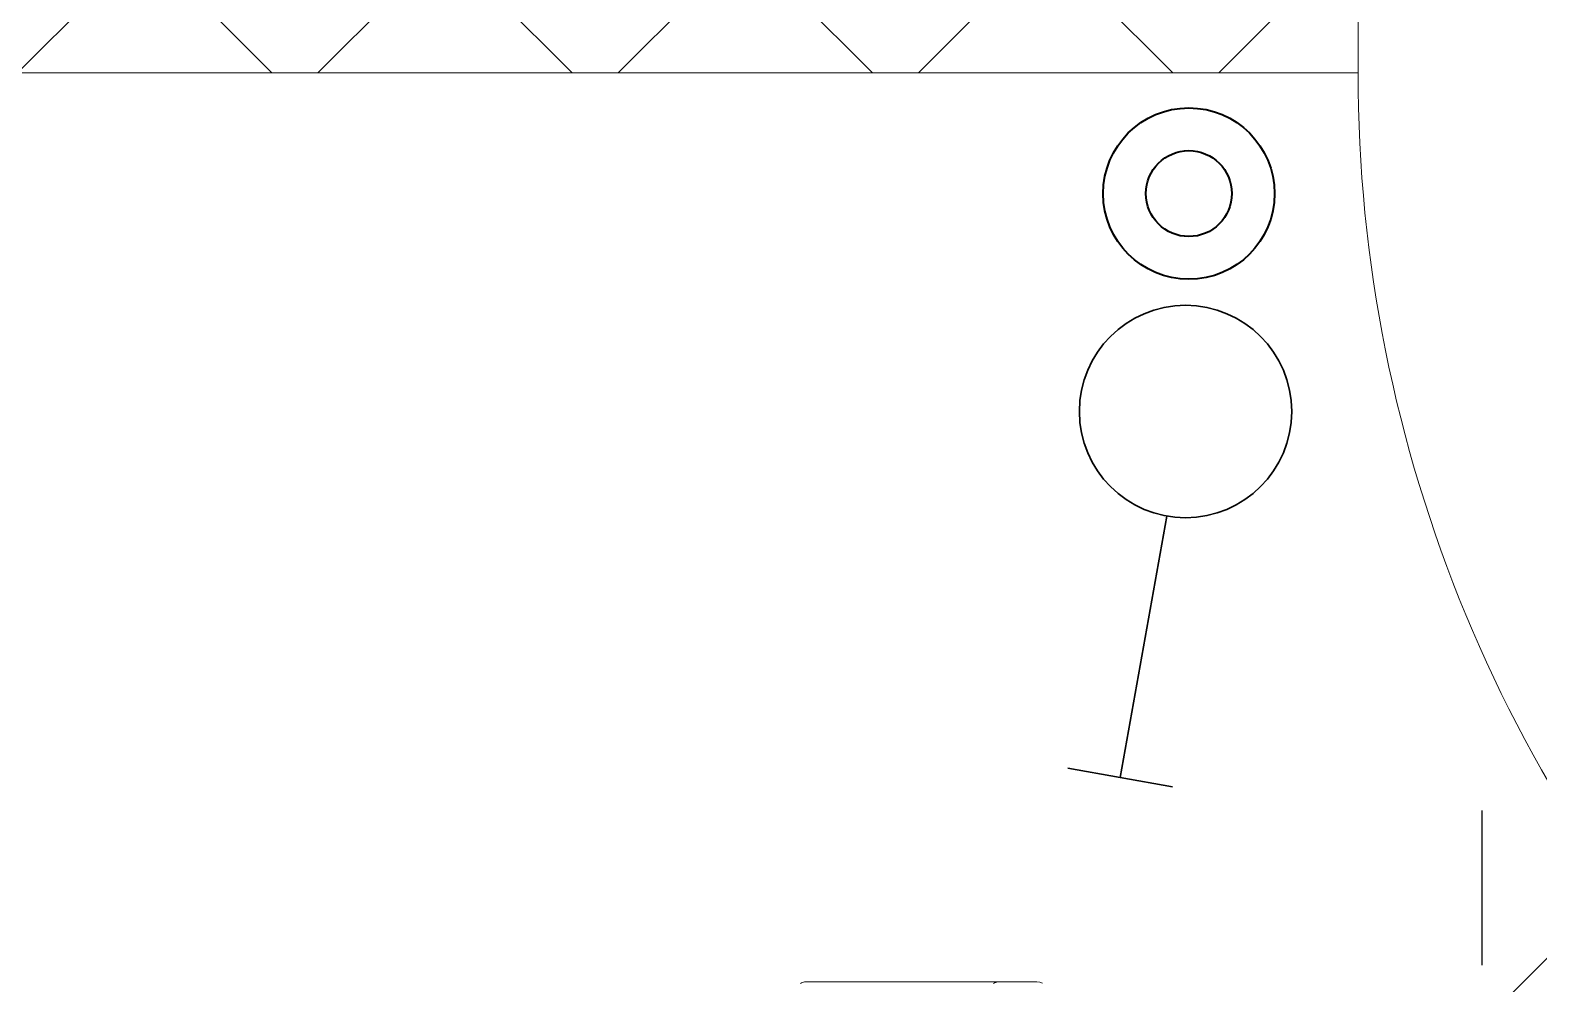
# Model space of a CAD drawing. Header units: millimetres. Extents: x -174154 to -170572, y -111302 to -109817.
# Drawn here: x -174034.48 to -174023.82, y -110583.26 to -110576.53 of the extents above; entities that cross this region are included whole.
import ezdxf

# ---------------------------------------------------------------- set-up
doc = ezdxf.new("R2010")
doc.units = ezdxf.units.MM
doc.linetypes.add('ACAD_ISO02W100', pattern=[15, 12, -3])
doc.layers.get('Defpoints').update_dxf_attribs({"color": 70})
doc.layers.add('!Выключатели', color=200, linetype='Continuous')
for name, color, linetype, lineweight in [('!Подложка', 252, 'ACAD_ISO02W100', 25), ('Двери', 7, 'Continuous', 18), ('Панель', 7, 'Continuous', 18), ('Размеры', 7, 'Continuous', 9), ('Специальное оборудование', 7, 'Continuous', 18), ('Стены разрез', 7, 'Continuous', 40), ('Электрика', 7, 'Continuous', 40)]:
    doc.layers.add(name, color=color, linetype=linetype, lineweight=lineweight)
doc.styles.add('GOST Common', font='GOST Common.ttf', dxfattribs={"width": 0.9, "height": 250})
doc.dimstyles.new('ADSK_Проверочный', dxfattribs={"dimscale": 304.8, "dimtxt": 251.4287490705518, "dimasz": 0.4639107611548557, "dimexe": 0.4921259842519685, "dimexo": 0.4921259842519685, "dimgap": 0.1640419947506562, "dimtad": 1, "dimdec": 0, "dimdsep": 46, "dimtxsty": 'GOST Common', "dimblk1": 'OBLIQUE', "dimblk2": 'OBLIQUE', "dimsah": 1, "dimcen": 0.09, "dimazin": 0, "dimtfac": 1, "dimtdec": 4, "dimtix": 1, "dimtmove": 0, "dimatfit": 3, "dimfxl": 1, "dimtvp": 1, "dimtolj": 1, "dimtzin": 0, "dimarcsym": 2})

# ---------------------------------------------------------------- blocks, each defined once
blk = doc.blocks.new('Medical_All_ARJO_Enterprise-8000_Patient-Bed - Citadel-V12-В_АР_ПЭ_02 Этаж')
at = {"layer": 'Специальное оборудование'}
for p, q in [((704.6522054866228, 515.9550463456546), (568.2010095492851, 515.9550463456546)), ((704.6522054866457, 515.9550463456552), (718.3333543249937, 515.9550463456553)), ((718.3333543249939, 515.9550463456553), (728.207181521361, 515.9550463456553)), ((728.2071815213615, 515.9550463456553), (732.2264014156983, 515.9550463456553))]:
    blk.add_line(p, q, dxfattribs=at)
at = {"layer": 'Специальное оборудование', "flags": 128}
blk.add_lwpolyline([(732.2264014156981, 515.9550463456553), (734.280532897924, 515.7392832685678), (736.2557252592579, 515.1002856913561)], dxfattribs=at)
at = {"layer": 'Специальное оборудование'}
for centre, major_axis, ratio, end_param in [((568.2010095493107, 482.2453451814156), (0, 33.70970116423956), 0.3420201433256715, 0.2617993877991445), ((704.6522054866457, 482.2453451814156), (0, 33.70970116423952), 0.3420201433256695, 0.261799387799146)]:
    blk.add_ellipse(centre, major_axis=major_axis, ratio=ratio, start_param=1.554312234475219e-15, end_param=end_param, dxfattribs=at)
blk = doc.blocks.new('AC_Дверь_Однопольная_ДеревяннаяНаружная_ГОСТ24698-81 - 960х2080h Г-799396-В_АР_ПЭ_02 Этаж')
at = {"layer": 'Панель', "lineweight": 30}
blk.add_line((-500.0000000000111, 62.5000000009599), (-500.0000000000111, 1062.50000000096), dxfattribs=at)
at = {"layer": 'Панель'}
blk.add_arc((-500.000000000011, 62.5000000009599), 1000.000000000001, 3.180554681463517e-14, 90.00000000000017, dxfattribs=at)
blk = doc.blocks.new('_Oblique')
at = {"color": 0, "linetype": 'ByBlock', "lineweight": -2}
blk.add_line((-0.5, -0.5), (0.5, 0.5), dxfattribs=at)
blk = doc.blocks.new('*D519')
at = {"layer": 'Defpoints', "color": 0, "transparency": 16777216}
for p in [(11603.00012703503, 4224.965350379267), (11603.00012703503, 4124.980451519493), (10272.90760892816, 4015.798709544784)]:
    blk.add_point(p, dxfattribs=at)
at = {"layer": 'Размеры', "color": 0, "lineweight": -2, "transparency": 16777216}
for p, q in [((10272.90760892816, 4165.798709544784), (10272.90760892816, 4274.980451519493)), ((10272.90760892816, 4124.980451519493), (11603.00012703503, 4124.980451519493)), ((11603.00012703503, 4074.965350379267), (11603.00012703503, 3974.980451519493))]:
    blk.add_line(p, q, dxfattribs=at)
at = {"layer": 'Размеры', "color": 0, "lineweight": -2, "transparency": 16777216, "xscale": 141.4, "yscale": 141.4, "zscale": 141.4, "rotation": 180}
blk.add_blockref('_Oblique', (10272.90760892816, 4124.980451519493), dxfattribs=at)
at = {"layer": 'Размеры', "color": 0, "lineweight": -2, "transparency": 16777216, "xscale": 141.4, "yscale": 141.4, "zscale": 141.4}
blk.add_blockref('_Oblique', (11603.00012703503, 4124.980451519493), dxfattribs=at)
at = {"layer": 'Размеры', "color": 0, "lineweight": 20, "transparency": 16777216, "insert": (10937.9538679816, 4299.980451519493), "char_height": 250, "width": 700.5912940203172, "attachment_point": 5, "style": 'GOST Common'}
blk.add_mtext('\\A1;1330', dxfattribs=at)
blk = doc.blocks.new('*U245')
at = {"color": 0, "linetype": 'ByBlock', "lineweight": -2}
for points in [[(0.3420201433256692, -0.9396926207859071), (1.197070501639845, -3.288924172750681)], [(1.197070501639845, -3.288924172750681), (1.666916812032799, -3.117914101087843)], [(0.727224191246891, -3.459934244413513), (1.197070501639845, -3.288924172750681)]]:
    blk.add_lwpolyline(points, dxfattribs=at)
blk.add_circle((0, 0), 1, dxfattribs=at)
blk = doc.blocks.new('Расп.кор.')
at = {"layer": 'Электрика', "lineweight": 40}
for radius in [0.6052509563797912, 0.3033444430485588]:
    blk.add_circle((0, 0), radius, dxfattribs=at)
blk = doc.blocks.new('A$C02fe7d8c')
at = {"layer": 'Стены разрез', "lineweight": 20, "true_color": 0x636466}
h = blk.add_hatch(dxfattribs=at)
h.set_pattern_fill('FP_1', color=251, style=0, pattern_type=2)
h.set_pattern_definition([(45, (30280.00000000015, 12304.99999999978), (-106.0660171779821, 106.0660171779821), []), (135, (30280.00000000015, 12304.99999999978), (-106.0660171779821, -106.0660171779821), [])])
h.paths.add_polyline_path([(15467.49999999987, 4795.999999999811), (15467.49999999987, 4920.999999999817), (12728.00012703501, 4920.999999999825), (12728.00012703501, 4795.999999999819), (15143.40143225145, 4795.999999999811)])
h.paths.add_polyline_path([(11185.250127035, 4795.999999999828), (11728.000127035, 4795.999999999828), (11728.000127035, 4920.999999999834), (11185.250127035, 4920.999999999834), (11185.250127035, 4901.037065884496)])
h.paths.add_polyline_path([(10185.250127035, 4795.999999999828), (10185.250127035, 4920.999999999834), (7855.000127035008, 4920.999999999843), (7855.000127035004, 4795.999999999836), (9885.445090762903, 4795.999999999828)])
at = {"layer": 'Стены разрез', "color": 251, "lineweight": 20, "true_color": 0x636466}
for p, q in [((10185.25012703503, 4795.999999999836), (10185.25012703503, 4920.999999999836)), ((7855.000127035029, 4795.999999999845), (10185.25012703503, 4795.999999999836))]:
    blk.add_line(p, q, dxfattribs=at)
at = {"layer": 'Двери', "color": 251, "lineweight": 20, "true_color": 0x636466, "rotation": 180}
blk.add_blockref('AC_Дверь_Однопольная_ДеревяннаяНаружная_ГОСТ24698-81 - 960х2080h Г-799396-В_АР_ПЭ_02 Этаж', (10685.25012703502, 4858.499999999835), dxfattribs=at)
at = {"layer": 'Специальное оборудование', "color": 251, "lineweight": 20, "true_color": 0x636466}
blk.add_blockref('Medical_All_ARJO_Enterprise-8000_Patient-Bed - Citadel-V12-В_АР_ПЭ_02 Этаж', (9226.11786356816, 3637.966061982766), dxfattribs=at)
at = {"layer": 'Размеры', "color": 251, "lineweight": 20, "true_color": 0x636466}
dim = blk.add_linear_dim(base=(11603.00012703503, 4124.980451519493), p1=(10272.90760892816, 4015.798709544784), p2=(11603.00012703503, 4224.965350379267), dimstyle='ADSK_Проверочный', override={"dimpost": '<>', "dimfxl": 1346.438557960165}, dxfattribs=at)
dim.commit()
dim.dimension.update_dxf_attribs({"geometry": '*D519', "text_midpoint": (10937.9538679816, 4299.980451519493)})

msp = doc.modelspace()

# ---------------------------------------------------------------- block references
at = {"layer": '!Выключатели', "lineweight": 30, "xscale": 0.7500000000000001, "yscale": 0.7500000000000001, "zscale": 0.7500000000000001, "rotation": 329.8735010370157}
msp.add_blockref('*U245', (-174026.3161137144, -110579.2197647535), dxfattribs=at)
at = {"layer": '!Подложка', "ltscale": 20, "xscale": 0.01, "yscale": 0.01, "zscale": 0.01}
msp.add_blockref('A$C02fe7d8c', (-174126.9501441634, -110624.7877293258), dxfattribs=at)
at = {"layer": 'Электрика', "rotation": 90}
msp.add_blockref('Расп.кор.', (-174026.2926837351, -110577.6806531386), dxfattribs=at)

doc.saveas('drawing.dxf')
